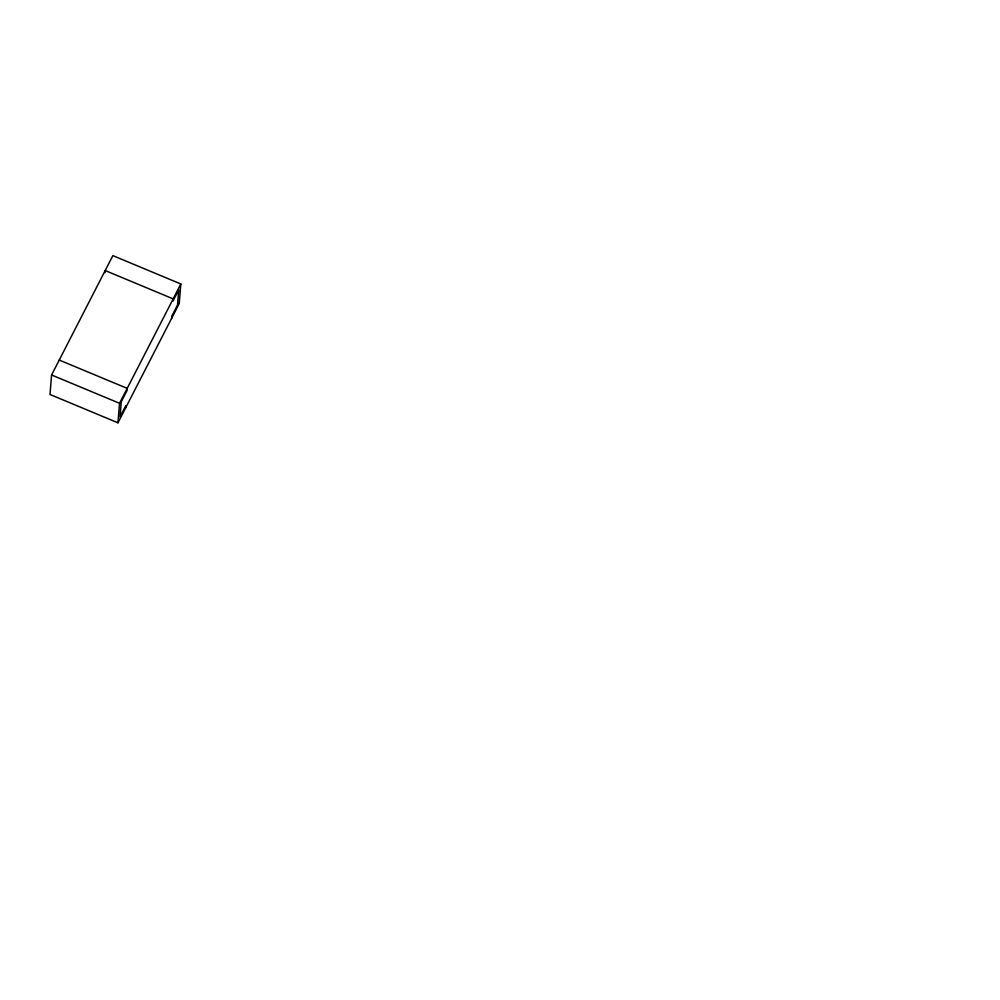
<?xml version="1.0" encoding="UTF-8"?>
<svg xmlns="http://www.w3.org/2000/svg" width="1000" height="1000" viewBox="0 0 1000 1000"><rect width="100%" height="100%" fill="white"/><g stroke="black" fill="none" stroke-linecap="round" stroke-linejoin="round"><path stroke-width="1.5" d="M51.575 374.975L50 394.475L117.963 422.812L179.25 303.463L180.825 283.962L112.863 255.625L51.575 374.975L119.537 403.3L117.963 422.812M105.025 272.712L105.2 270.55L173.162 298.875L172.987 301.038L178.738 289.85L177.512 305.025L171.762 316.212L171.6 318.387M125.625 407.887L125.8 405.725L120.05 416.912L121.275 401.737L127.025 390.55L127.2 388.375L59.225 360.05M119.537 403.3L180.825 283.962"/></g></svg>
